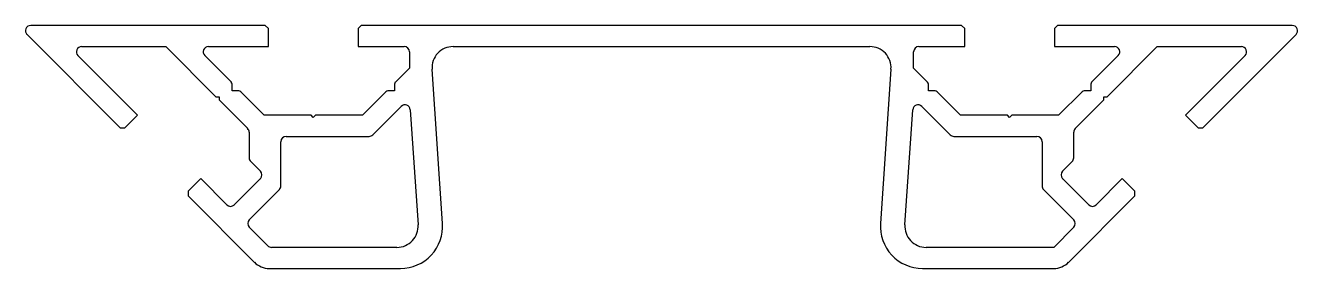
# Model space of a CAD drawing. Extents: x 1839 to 1959, y 1594 to 1617.
import ezdxf

# ---------------------------------------------------------------- set-up
doc = ezdxf.new("R2010")
doc.units = 0
doc.layers.get('0').update_dxf_attribs({"linetype": 'CONTINUOUS'})

msp = doc.modelspace()

# ---------------------------------------------------------------- linework, layer by layer
for p, q in [((1861.56, 1616.53), (1839.32, 1616.53)), ((1861.86, 1616.23), (1861.56, 1616.53)), ((1861.86, 1614.53), (1861.86, 1616.23)), ((1870.66, 1616.53), (1870.36, 1616.23)), ((1870.36, 1616.23), (1870.36, 1614.53)), ((1927.56, 1616.53), (1870.66, 1616.53)), ((1927.86, 1616.23), (1927.56, 1616.53)), ((1927.86, 1614.53), (1927.86, 1616.23)), ((1936.66, 1616.53), (1936.36, 1616.23)), ((1936.36, 1616.23), (1936.36, 1614.53)), ((1958.91, 1616.53), (1936.66, 1616.53)), ((1838.97, 1615.67), (1847.8, 1606.84)), ((1950.43, 1606.84), (1959.26, 1615.67)), ((1849.43, 1608.04), (1843.8, 1613.67)), ((1844.15, 1614.53), (1852.13, 1614.53)), ((1852.13, 1614.53), (1856.88, 1609.78)), ((1858.34, 1611.15), (1855.82, 1613.67)), ((1856.17, 1614.53), (1861.86, 1614.53)), ((1870.36, 1614.53), (1874.72, 1614.53)), ((1875.22, 1614.03), (1875.22, 1612.48)), ((1879.36, 1614.53), (1918.87, 1614.53)), ((1923.01, 1612.48), (1923.01, 1614.03)), ((1923.51, 1614.53), (1927.86, 1614.53)), ((1936.36, 1614.53), (1942.06, 1614.53)), ((1942.41, 1613.67), (1939.89, 1611.15)), ((1941.35, 1609.78), (1946.09, 1614.53)), ((1946.09, 1614.53), (1954.08, 1614.53)), ((1954.43, 1613.67), (1948.8, 1608.04)), ((1875.22, 1612.48), (1873.89, 1611.15)), ((1878.36, 1597.8), (1877.37, 1612.39)), ((1920.86, 1612.39), (1919.87, 1597.8)), ((1924.34, 1611.15), (1923.01, 1612.48)), ((1858.41, 1610.33), (1858.41, 1610.97)), ((1859.06, 1610.33), (1858.41, 1610.33)), ((1861.46, 1608.03), (1859.24, 1610.25)), ((1872.99, 1610.25), (1870.76, 1608.03)), ((1873.81, 1610.33), (1873.17, 1610.33)), ((1873.81, 1610.97), (1873.81, 1610.33)), ((1924.41, 1610.33), (1924.41, 1610.97)), ((1925.06, 1610.33), (1924.41, 1610.33)), ((1927.46, 1608.03), (1925.24, 1610.25)), ((1938.99, 1610.25), (1936.76, 1608.03)), ((1939.81, 1610.33), (1939.17, 1610.33)), ((1939.81, 1610.97), (1939.81, 1610.33)), ((1856.88, 1609.78), (1857.18, 1609.78)), ((1857.18, 1609.78), (1857.18, 1609.48)), ((1857.18, 1609.48), (1859.89, 1606.77)), ((1871.74, 1606.17), (1874.44, 1608.87)), ((1923.79, 1608.87), (1926.49, 1606.17)), ((1938.34, 1606.77), (1941.05, 1609.48)), ((1941.05, 1609.48), (1941.05, 1609.78)), ((1941.05, 1609.78), (1941.35, 1609.78)), ((1848.23, 1606.84), (1849.43, 1608.04)), ((1865.9, 1608.03), (1861.46, 1608.03)), ((1866.11, 1607.81), (1865.9, 1608.03)), ((1866.33, 1608.03), (1866.11, 1607.81)), ((1870.76, 1608.03), (1866.33, 1608.03)), ((1875.29, 1608.55), (1876.04, 1597.66)), ((1922.19, 1597.66), (1922.93, 1608.55)), ((1931.9, 1608.03), (1927.46, 1608.03)), ((1932.11, 1607.81), (1931.9, 1608.03)), ((1932.33, 1608.03), (1932.11, 1607.81)), ((1936.76, 1608.03), (1932.33, 1608.03)), ((1948.8, 1608.04), (1950, 1606.84)), ((1847.8, 1606.84), (1848.23, 1606.84)), ((1860.03, 1606.42), (1860.03, 1604)), ((1938.19, 1604), (1938.19, 1606.42)), ((1950, 1606.84), (1950.43, 1606.84)), ((1863.03, 1601.35), (1863.03, 1605.53)), ((1863.53, 1606.03), (1871.39, 1606.03)), ((1926.84, 1606.03), (1934.69, 1606.03)), ((1935.19, 1605.53), (1935.19, 1601.35)), ((1860.18, 1603.65), (1861.09, 1602.74)), ((1937.13, 1602.74), (1938.05, 1603.65)), ((1855.44, 1602.03), (1854.24, 1600.83)), ((1857.91, 1599.55), (1855.44, 1602.03)), ((1861.09, 1602.03), (1858.62, 1599.55)), ((1939.61, 1599.55), (1937.13, 1602.03)), ((1942.79, 1602.03), (1940.32, 1599.55)), ((1943.99, 1600.83), (1942.79, 1602.03)), ((1854.24, 1600.83), (1854.24, 1600.4)), ((1854.24, 1600.4), (1860.53, 1594.11)), ((1860.03, 1598.14), (1862.89, 1600.99)), ((1935.34, 1600.99), (1938.19, 1598.14)), ((1937.7, 1594.11), (1943.99, 1600.4)), ((1943.99, 1600.4), (1943.99, 1600.83)), ((1861.8, 1595.67), (1860.03, 1597.43)), ((1938.19, 1597.43), (1936.29, 1595.53)), ((1874.04, 1595.53), (1862.15, 1595.53)), ((1936.29, 1595.53), (1924.19, 1595.53)), ((1861.94, 1593.53), (1874.37, 1593.53)), ((1923.86, 1593.53), (1936.29, 1593.53))]:
    msp.add_line(p, q)
for centre, radius, start, end in [((1839.32, 1616.03), 0.5, 90, 225), ((1958.91, 1616.03), 0.5, 315, 90), ((1844.15, 1614.03), 0.5, 90, 225), ((1856.17, 1614.03), 0.5, 90, 225), ((1874.72, 1614.03), 0.5, 0, 90), ((1879.36, 1612.53), 2, 90, 183.9091), ((1918.87, 1612.53), 2, 356.0909, 90), ((1923.51, 1614.03), 0.5, 90, 180), ((1942.06, 1614.03), 0.5, 315, 90), ((1954.08, 1614.03), 0.5, 315, 90), ((1858.16, 1610.97), 0.25, 0, 45), ((1874.06, 1610.97), 0.25, 135, 180), ((1924.16, 1610.97), 0.25, 0, 45), ((1940.06, 1610.97), 0.25, 135, 180), ((1859.06, 1610.08), 0.25, 45, 90), ((1873.17, 1610.08), 0.25, 90, 135), ((1925.06, 1610.08), 0.25, 45, 90), ((1939.17, 1610.08), 0.25, 90, 135), ((1874.8, 1608.52), 0.5, 3.9091, 135), ((1923.43, 1608.52), 0.5, 45, 176.0909), ((1859.53, 1606.42), 0.5, 0, 45), ((1938.69, 1606.42), 0.5, 135, 180), ((1863.53, 1605.53), 0.5, 90, 180), ((1871.39, 1606.53), 0.5, 270, 315), ((1926.84, 1606.53), 0.5, 225, 270), ((1934.69, 1605.53), 0.5, 0, 90), ((1860.53, 1604), 0.5, 180, 225), ((1937.69, 1604), 0.5, 315, 360), ((1860.74, 1602.38), 0.5, 315, 45), ((1937.49, 1602.38), 0.5, 135, 225), ((1862.53, 1601.35), 0.5, 315, 0), ((1935.69, 1601.35), 0.5, 180, 225), ((1858.27, 1599.91), 0.5, 225, 315), ((1939.96, 1599.91), 0.5, 225, 315), ((1860.39, 1597.79), 0.5, 135, 225), ((1874.37, 1597.53), 4, 270, 3.9091), ((1923.86, 1597.53), 4, 176.0909, 270), ((1937.84, 1597.79), 0.5, 315, 45), ((1874.04, 1597.53), 2, 270, 3.9091), ((1924.19, 1597.53), 2, 176.0909, 270), ((1862.15, 1596.03), 0.5, 225, 270), ((1861.94, 1595.53), 2, 225, 270), ((1936.29, 1595.53), 2, 270, 315)]:
    msp.add_arc(centre, radius, start, end)

doc.saveas('drawing.dxf')
